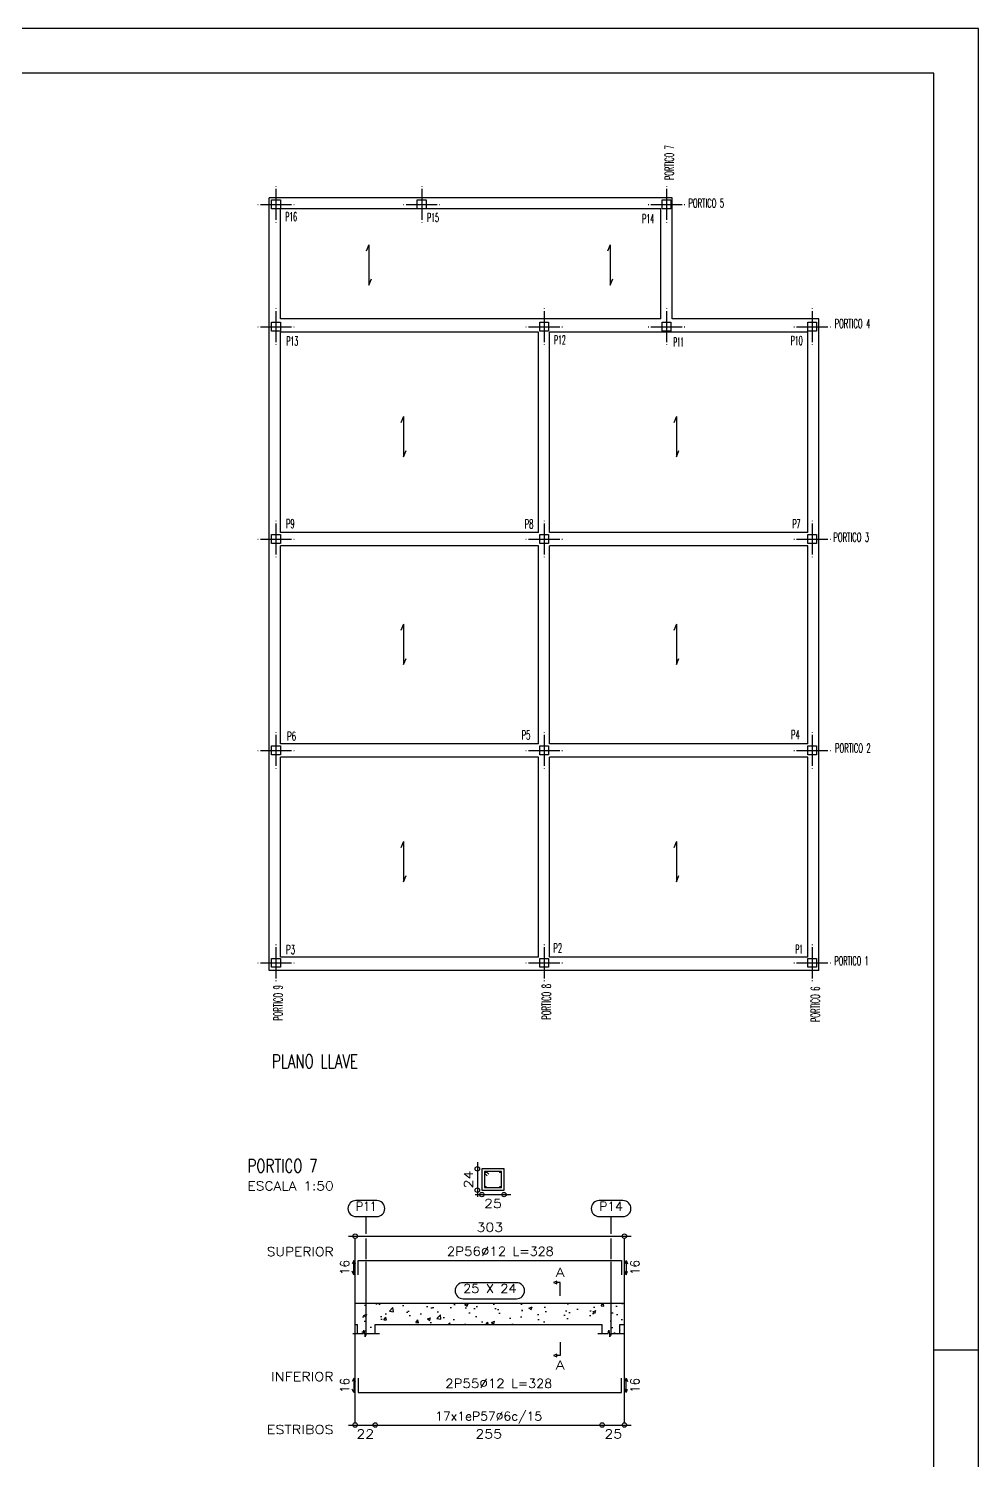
# Model space of a CAD drawing. Extents: x -10870 to 31130, y 27542 to 57242.
# Drawn here: x 20459 to 31130, y 41150 to 57242 of the extents above; entities that cross this region are included whole.
import ezdxf
from ezdxf.enums import TextEntityAlignment as Align

# ---------------------------------------------------------------- set-up
doc = ezdxf.new("R2010")
doc.units = 0
doc.header["$MEASUREMENT"] = 0
doc.linetypes.add('CONTINUA', pattern=[0])
doc.linetypes.add('CYPELINEA', pattern=[0])
doc.layers.get('0').update_dxf_attribs({"linetype": 'CONTINUOUS'})
for name, color, linetype in [('015', 1, 'CONTINUOUS'), ('06', 60, 'CONTINUOUS'), ('ARM_DENTRO_VIGA', 5, 'CYPELINEA'), ('ARM_ESTRIBOS', 2, 'CYPELINEA'), ('ARM_LONGITUDES', 2, 'CYPELINEA'), ('ARM_TEXTOS', 2, 'CYPELINEA'), ('COT_COTAS', 1, 'CYPELINEA'), ('COT_EST', 1, 'CYPELINEA'), ('COT_LIN_APOYOS', 2, 'CYPELINEA'), ('COT_LIN_AUX_COTA', 2, 'CYPELINEA'), ('PILAR_EJES', 1, 'CYPELINEA'), ('PILAR_RECT', 2, 'CYPELINEA'), ('PILAR_REF', 3, 'CYPELINEA'), ('REF_ESCALA', 2, 'CYPELINEA'), ('REF_NOMBRE', 2, 'CYPELINEA'), ('REF_REFERENCIA', 2, 'CYPELINEA'), ('SEC_CONTORNOS', 3, 'CYPELINEA'), ('SEC_DIM_VIGA', 3, 'CYPELINEA'), ('TXT_EST', 2, 'CYPELINEA'), ('TXT_LONG', 2, 'CYPELINEA'), ('VIG_REF_PORTICOS', 2, 'CYPELINEA'), ('VIGAS', 3, 'CYPELINEA')]:
    doc.layers.add(name, color=color, linetype=linetype)
doc.styles.get("Standard").update_dxf_attribs({"font": 'simplex.shx'})

# ---------------------------------------------------------------- blocks, each defined once
blk = doc.blocks.new('A$C29BB3B77')
at = {"color": 6, "linetype": 'Continuous'}
for p, q in [((39, 605), (39, 0)), ((39, 605), (79, 511)), ((39, 0), (0, 94))]:
    blk.add_line(p, q, dxfattribs=at)

msp = doc.modelspace()

# ---------------------------------------------------------------- hatches: boundary and pattern name
at = {"linetype": 'Continuous'}
h = msp.add_hatch(dxfattribs=at)
h.set_pattern_fill('AR-CONC', color=256, scale=50, style=0)
h.set_pattern_definition([(50, (0, 1206.1), (358.6301, -31.376), [37.5, -412.5]), (355, (0, 1206.1), (-69.3757, 376.096), [30, -330]), (100.4514, (29.9, 1203.5), (289.2547, 344.7198), [31.87, -350.571]), (46.1842, (0, 1306.1), (533.6205, -82.7595), [56.25, -618.75]), (96.6356, (44.47, 1299.2), (467.3314, 487.059), [47.805, -525.8565]), (351.1842, (0, 1306.1), (467.331, 487.059), [45, -495]), (21, (50, 1281.1), (298.4535, -201.3094), [37.5, -412.5]), (326, (50, 1281.1), (121.6577, 362.575), [30, -330]), (71.4514, (74.87, 1264.33), (420.1113, 161.2652), [31.87, -350.571]), (37.5, (0, 1206.1), (6.07993, 166.44693), [0, -326, 0, -335, 0, -331.25]), (7.5, (0, 1206.1), (131.5348, 197.20586), [0, -191, 0, -318.5, 0, -126.25]), (327.5, (-111.5, 1206.1), (266.91122, -11.27744), [0, -125, 0, -390, 0, -517.5]), (317.5, (-161.5, 1206.1), (291.5931, 50.0525), [0, -162.5, 0, -259, 0, -367.5])])
h.paths.add_polyline_path([(24253, 42917), (24153, 42917), (24128, 42917), (24128, 42677), (24153, 42677), (24153, 42577), (24221, 42577), (24227, 42615), (24240, 42540), (24246, 42577), (24253, 42577)])
h.paths.add_polyline_path([(26903, 42677), (26903, 42577), (26971, 42577), (26977, 42615), (26989, 42540), (26996, 42577), (27003, 42577), (27003, 42917), (26903, 42917), (24353, 42917), (24253, 42917), (24253, 42577), (24353, 42577), (24353, 42677)])
h.paths.add_polyline_path([(27003, 42577), (27103, 42577), (27103, 42677), (27153, 42677), (27153, 42917), (27103, 42917), (27003, 42917)])

# ---------------------------------------------------------------- linework, layer by layer
at = {"layer": '015'}
msp.add_line((30630, 42392), (31130, 42392), dxfattribs=at)
at = {"layer": '015', "linetype": 'CONTINUA'}
msp.add_lwpolyline([(-10870, 27542), (31130, 27542), (31130, 57242), (-10870, 57242)], close=True, dxfattribs=at)
at = {"layer": '06', "color": 6}
msp.add_lwpolyline([(-9870, 28042), (30630, 28042), (30630, 56742), (-9870, 56742)], close=True, dxfattribs=at)
at = {"layer": 'ARM_DENTRO_VIGA'}
for p, q in [((25584, 44391), (25602, 44391)), ((25593, 44400), (25593, 44382)), ((25750, 44391), (25768, 44391)), ((25759, 44400), (25759, 44382)), ((25584, 44223), (25602, 44223)), ((25593, 44232), (25593, 44214)), ((25750, 44223), (25768, 44223)), ((25759, 44232), (25759, 44214)), ((24161, 43397), (27121, 43397)), ((24161, 43237), (24161, 43397)), ((27121, 43397), (27121, 43237)), ((24161, 42072), (24161, 41912)), ((27121, 41912), (27121, 42072)), ((24161, 41912), (27121, 41912))]:
    msp.add_line(p, q, dxfattribs=at)
for centre in [(25593, 44391), (25759, 44391), (25593, 44223), (25759, 44223)]:
    msp.add_circle(centre, 6, dxfattribs=at)
at = {"layer": 'ARM_ESTRIBOS'}
for p, q in [((25771, 44397), (25581, 44397)), ((25581, 44397), (25581, 44379)), ((25581, 44397), (25581, 44217)), ((25599, 44397), (25581, 44397)), ((25581, 44379), (25611, 44349)), ((25629, 44367), (25599, 44397)), ((25771, 44217), (25771, 44397)), ((25581, 44217), (25771, 44217))]:
    msp.add_line(p, q, dxfattribs=at)
at = {"layer": 'ARM_LONGITUDES'}
for p, q in [((24111, 43397), (24096, 43360)), ((24111, 43397), (24126, 43360)), ((24111, 43237), (24111, 43397)), ((27171, 43397), (27156, 43360)), ((27171, 43397), (27186, 43360)), ((27171, 43397), (27171, 43237)), ((24111, 43237), (24096, 43275)), ((24111, 43237), (24126, 43275)), ((27171, 43237), (27156, 43275)), ((27171, 43237), (27186, 43275)), ((24111, 42072), (24096, 42035)), ((24111, 42072), (24111, 41912)), ((24111, 42072), (24126, 42035)), ((27171, 42072), (27156, 42035)), ((27171, 41912), (27171, 42072)), ((27171, 42072), (27186, 42035)), ((24111, 41912), (24096, 41950)), ((24111, 41912), (24126, 41950)), ((27171, 41912), (27156, 41950)), ((27171, 41912), (27186, 41950))]:
    msp.add_line(p, q, dxfattribs=at)
at = {"layer": 'COT_COTAS'}
msp.add_line((24053, 43670), (27228, 43670), dxfattribs=at)
for centre in [(24128, 43670), (27153, 43670)]:
    msp.add_circle(centre, 25, dxfattribs=at)
at = {"layer": 'COT_EST'}
for p, q in [((24053, 41547), (24353, 41547)), ((24353, 41547), (26903, 41547)), ((26903, 41547), (27228, 41547))]:
    msp.add_line(p, q, dxfattribs=at)
for centre in [(24128, 41547), (24353, 41547), (26903, 41547), (27153, 41547)]:
    msp.add_circle(centre, 25, dxfattribs=at)
at = {"layer": 'COT_LIN_APOYOS'}
for p, q in [((24128, 43570), (24128, 43645)), ((27153, 43570), (27153, 43645)), ((24128, 43147), (24128, 43570)), ((27153, 43147), (27153, 43570)), ((24128, 42087), (24128, 43147)), ((27153, 42087), (27153, 43147)), ((24128, 41697), (24128, 42087)), ((27153, 41697), (27153, 42087)), ((24128, 41572), (24128, 41697)), ((27153, 41572), (27153, 41697))]:
    msp.add_line(p, q, dxfattribs=at)
at = {"layer": 'COT_LIN_AUX_COTA'}
for p, q in [((24253, 43840), (24253, 43890)), ((24253, 43695), (24253, 43840)), ((27003, 43840), (27003, 43890)), ((27003, 43695), (27003, 43840)), ((24253, 43570), (24253, 43645)), ((27003, 43570), (27003, 43645)), ((24253, 43412), (24253, 43570)), ((27003, 43412), (27003, 43570)), ((24253, 43147), (24253, 43382)), ((27003, 43147), (27003, 43382)), ((24253, 42552), (24253, 43147)), ((27003, 42552), (27003, 43147))]:
    msp.add_line(p, q, dxfattribs=at)
at = {"layer": 'PILAR_EJES'}
for p, q in [((23238, 55472), (23238, 55467)), ((23238, 55442), (23238, 55092)), ((24876, 55472), (24876, 55467)), ((24876, 55442), (24876, 55092)), ((27626, 55472), (27626, 55467)), ((27626, 55442), (27626, 55092)), ((23033, 55267), (23038, 55267)), ((23063, 55267), (23413, 55267)), ((23438, 55267), (23443, 55267)), ((24671, 55267), (24676, 55267)), ((24701, 55267), (25051, 55267)), ((25076, 55267), (25081, 55267)), ((27421, 55267), (27426, 55267)), ((27451, 55267), (27801, 55267)), ((27826, 55267), (27831, 55267)), ((23238, 55067), (23238, 55062)), ((24876, 55067), (24876, 55062)), ((27626, 55067), (27626, 55062)), ((23238, 54097), (23238, 54092)), ((26251, 54097), (26251, 54092)), ((27626, 54097), (27626, 54092)), ((29263, 54097), (29263, 54092)), ((23238, 54067), (23238, 53717)), ((26251, 54067), (26251, 53717)), ((27626, 54067), (27626, 53717)), ((29263, 54067), (29263, 53717)), ((23033, 53892), (23038, 53892)), ((23063, 53892), (23413, 53892)), ((23438, 53892), (23443, 53892)), ((26046, 53892), (26051, 53892)), ((26076, 53892), (26426, 53892)), ((26451, 53892), (26456, 53892)), ((27421, 53892), (27426, 53892)), ((27451, 53892), (27801, 53892)), ((27826, 53892), (27831, 53892)), ((29058, 53892), (29063, 53892)), ((29088, 53892), (29438, 53892)), ((29463, 53892), (29468, 53892)), ((23238, 53692), (23238, 53687)), ((26251, 53692), (26251, 53687)), ((27626, 53692), (27626, 53687)), ((29263, 53692), (29263, 53687)), ((23238, 51710), (23238, 51705)), ((23238, 51680), (23238, 51330)), ((26251, 51710), (26251, 51705)), ((26251, 51680), (26251, 51330)), ((29263, 51710), (29263, 51705)), ((29263, 51680), (29263, 51330)), ((23033, 51505), (23038, 51505)), ((23063, 51505), (23413, 51505)), ((23438, 51505), (23443, 51505)), ((26046, 51505), (26051, 51505)), ((26076, 51505), (26426, 51505)), ((26451, 51505), (26456, 51505)), ((29058, 51505), (29063, 51505)), ((29088, 51505), (29438, 51505)), ((29463, 51505), (29468, 51505)), ((23238, 51305), (23238, 51300)), ((26251, 51305), (26251, 51300)), ((29263, 51305), (29263, 51300)), ((23238, 49335), (23238, 49330)), ((23238, 49305), (23238, 48955)), ((26251, 49335), (26251, 49330)), ((26251, 49305), (26251, 48955)), ((29263, 49335), (29263, 49330)), ((29263, 49305), (29263, 48955)), ((23033, 49130), (23038, 49130)), ((23063, 49130), (23413, 49130)), ((23438, 49130), (23443, 49130)), ((26046, 49130), (26051, 49130)), ((26076, 49130), (26426, 49130)), ((26451, 49130), (26456, 49130)), ((29058, 49130), (29063, 49130)), ((29088, 49130), (29438, 49130)), ((29463, 49130), (29468, 49130)), ((23238, 48930), (23238, 48925)), ((26251, 48930), (26251, 48925)), ((29263, 48930), (29263, 48925)), ((23238, 46947), (23238, 46942)), ((23238, 46917), (23238, 46567)), ((26251, 46947), (26251, 46942)), ((26251, 46917), (26251, 46567)), ((29263, 46947), (29263, 46942)), ((29263, 46917), (29263, 46567)), ((23033, 46742), (23038, 46742)), ((23063, 46742), (23413, 46742)), ((23438, 46742), (23443, 46742)), ((26046, 46742), (26051, 46742)), ((26076, 46742), (26426, 46742)), ((26451, 46742), (26456, 46742)), ((29058, 46742), (29063, 46742)), ((29088, 46742), (29438, 46742)), ((29463, 46742), (29468, 46742)), ((23238, 46542), (23238, 46537)), ((26251, 46542), (26251, 46537)), ((29263, 46542), (29263, 46537))]:
    msp.add_line(p, q, dxfattribs=at)
at = {"layer": 'PILAR_RECT'}
for p, q in [((23188, 55317), (23288, 55317)), ((23188, 55217), (23188, 55317)), ((23288, 55217), (23188, 55217)), ((23288, 55317), (23288, 55217)), ((24826, 55317), (24926, 55317)), ((24826, 55217), (24826, 55317)), ((24926, 55217), (24826, 55217)), ((24926, 55317), (24926, 55217)), ((27576, 55317), (27676, 55317)), ((27576, 55217), (27576, 55317)), ((27676, 55217), (27576, 55217)), ((27676, 55317), (27676, 55217)), ((23188, 53842), (23188, 53942)), ((23188, 53942), (23288, 53942)), ((23288, 53942), (23288, 53842)), ((26201, 53842), (26201, 53942)), ((26201, 53942), (26301, 53942)), ((26301, 53942), (26301, 53842)), ((27576, 53942), (27676, 53942)), ((27576, 53842), (27576, 53942)), ((27676, 53942), (27676, 53842)), ((29213, 53842), (29213, 53942)), ((29213, 53942), (29313, 53942)), ((29313, 53942), (29313, 53842)), ((23288, 53842), (23188, 53842)), ((26301, 53842), (26201, 53842)), ((27676, 53842), (27576, 53842)), ((29313, 53842), (29213, 53842)), ((23188, 51555), (23288, 51555)), ((23188, 51455), (23188, 51555)), ((23288, 51555), (23288, 51455)), ((26201, 51555), (26301, 51555)), ((26201, 51455), (26201, 51555)), ((26301, 51555), (26301, 51455)), ((29213, 51455), (29213, 51555)), ((29213, 51555), (29313, 51555)), ((29313, 51555), (29313, 51455)), ((23288, 51455), (23188, 51455)), ((26301, 51455), (26201, 51455)), ((29313, 51455), (29213, 51455)), ((23188, 49180), (23288, 49180)), ((23188, 49080), (23188, 49180)), ((23288, 49180), (23288, 49080)), ((26201, 49180), (26301, 49180)), ((26201, 49080), (26201, 49180)), ((26301, 49180), (26301, 49080)), ((29213, 49080), (29213, 49180)), ((29213, 49180), (29313, 49180)), ((29313, 49180), (29313, 49080)), ((23288, 49080), (23188, 49080)), ((26301, 49080), (26201, 49080)), ((29313, 49080), (29213, 49080)), ((23188, 46692), (23188, 46792)), ((23188, 46792), (23288, 46792)), ((23288, 46692), (23188, 46692)), ((23288, 46792), (23288, 46692)), ((26201, 46692), (26201, 46792)), ((26201, 46792), (26301, 46792)), ((26301, 46692), (26201, 46692)), ((26301, 46792), (26301, 46692)), ((29213, 46692), (29213, 46792)), ((29213, 46792), (29313, 46792)), ((29313, 46692), (29213, 46692)), ((29313, 46792), (29313, 46692))]:
    msp.add_line(p, q, dxfattribs=at)
at = {"layer": 'REF_NOMBRE'}
for p, q in [((26393, 43164), (26355, 43149)), ((26355, 43149), (26393, 43134)), ((26393, 43149), (26393, 43164)), ((26393, 43134), (26393, 43149)), ((26430, 43149), (26393, 43149)), ((26430, 42999), (26430, 43149)), ((26393, 42342), (26355, 42327)), ((26355, 42327), (26393, 42312)), ((26393, 42327), (26393, 42342)), ((26393, 42312), (26393, 42327)), ((26430, 42327), (26393, 42327)), ((26430, 42477), (26430, 42327))]:
    msp.add_line(p, q, dxfattribs=at)
at = {"layer": 'REF_REFERENCIA'}
for p, q in [((24370, 44070), (24137, 44070)), ((27137, 44070), (26870, 44070)), ((24137, 43890), (24370, 43890)), ((26870, 43890), (27137, 43890)), ((25941, 43147), (25341, 43147)), ((25341, 42967), (25941, 42967))]:
    msp.add_line(p, q, dxfattribs=at)
for centre, start, end in [((24137, 43980), 90, 270), ((24370, 43980), 270, 90), ((26870, 43980), 90, 270), ((27137, 43980), 270, 90), ((25341, 43057), 90, 270), ((25941, 43057), 270, 90)]:
    msp.add_arc(centre, 90, start, end, dxfattribs=at)
at = {"layer": 'SEC_CONTORNOS'}
for p, q in [((25801, 44427), (25551, 44427)), ((25551, 44427), (25551, 44187)), ((25801, 44187), (25801, 44427)), ((25551, 44187), (25801, 44187)), ((24128, 42917), (24153, 42917)), ((24128, 42677), (24128, 42917)), ((24153, 42917), (24353, 42917)), ((24153, 42917), (24353, 42917)), ((24353, 42917), (26903, 42917)), ((26903, 42917), (27103, 42917)), ((26903, 42917), (27103, 42917)), ((27103, 42917), (27153, 42917)), ((27153, 42677), (27153, 42917)), ((24128, 42677), (24153, 42677)), ((24153, 42577), (24153, 42677)), ((24353, 42677), (26903, 42677)), ((24353, 42577), (24353, 42677)), ((26903, 42577), (26903, 42677)), ((27103, 42577), (27103, 42677)), ((27103, 42677), (27153, 42677)), ((24103, 42577), (24221, 42577)), ((24221, 42577), (24227, 42615)), ((24227, 42615), (24240, 42540)), ((24240, 42540), (24246, 42577)), ((24246, 42577), (24403, 42577)), ((26853, 42577), (26971, 42577)), ((26971, 42577), (26977, 42615)), ((26977, 42615), (26989, 42540)), ((26989, 42540), (26996, 42577)), ((26996, 42577), (27153, 42577))]:
    msp.add_line(p, q, dxfattribs=at)
at = {"layer": 'SEC_DIM_VIGA'}
for p, q in [((25501, 44502), (25501, 44112)), ((25476, 44137), (25876, 44137))]:
    msp.add_line(p, q, dxfattribs=at)
for centre in [(25501, 44427), (25501, 44187), (25551, 44137), (25801, 44137)]:
    msp.add_circle(centre, 25, dxfattribs=at)
at = {"layer": 'VIGAS'}
for p, q in [((23163, 53892), (23163, 55342)), ((24876, 55342), (23163, 55342)), ((23288, 53980), (23288, 55217)), ((24826, 55217), (23288, 55217)), ((27688, 55342), (24876, 55342)), ((27563, 55217), (24926, 55217)), ((27563, 53980), (27563, 55217)), ((27688, 53980), (27688, 55342)), ((26251, 53980), (23288, 53980)), ((27563, 53980), (26251, 53980)), ((29338, 53980), (27688, 53980)), ((29338, 51505), (29338, 53980)), ((23163, 51505), (23163, 53892)), ((23288, 51580), (23288, 53830)), ((26188, 53830), (23288, 53830)), ((26188, 51580), (26188, 53830)), ((27626, 53830), (26313, 53830)), ((26313, 51580), (26313, 53830)), ((29213, 53830), (27626, 53830)), ((29213, 51580), (29213, 53830)), ((23163, 49130), (23163, 51505)), ((26188, 51580), (23288, 51580)), ((29213, 51580), (26313, 51580)), ((29338, 49130), (29338, 51505)), ((23288, 49205), (23288, 51430)), ((26188, 51430), (23288, 51430)), ((26188, 49205), (26188, 51430)), ((26313, 49205), (26313, 51430)), ((29213, 51430), (26313, 51430)), ((29213, 49205), (29213, 51430)), ((23163, 46655), (23163, 49130)), ((26188, 49205), (23288, 49205)), ((29213, 49205), (26313, 49205)), ((29338, 46655), (29338, 49130)), ((23288, 46805), (23288, 49055)), ((26188, 49055), (23288, 49055)), ((26188, 46805), (26188, 49055)), ((29213, 49055), (26313, 49055)), ((26313, 46805), (26313, 49055)), ((29213, 46805), (29213, 49055)), ((26188, 46805), (23288, 46805)), ((29213, 46805), (26313, 46805)), ((26251, 46655), (23163, 46655)), ((29338, 46655), (26251, 46655))]:
    msp.add_line(p, q, dxfattribs=at)

# ---------------------------------------------------------------- block references
at = {"linetype": 'Continuous', "xscale": -0.75, "yscale": 0.75, "zscale": 0.75}
for p in [(24312, 54358), (27022, 54358), (24702, 52430), (27766, 52430), (24702, 50094), (27766, 50094), (24702, 47652), (27766, 47652)]:
    msp.add_blockref('A$C29BB3B77', p, dxfattribs=at)

# ---------------------------------------------------------------- texts
at = {"layer": 'ARM_LONGITUDES', "width": 1.20569}
for p, p2 in [((24061, 43234), (24061, 43401)), ((27321, 43234), (27321, 43401)), ((24061, 41909), (24061, 42076)), ((27321, 41909), (27321, 42076))]:
    msp.add_text('16', height=100, rotation=90, dxfattribs=at).set_placement(p, p2, align=Align.FIT)
at = {"layer": 'ARM_TEXTOS', "width": 1.079158}
for s, p, p2 in [('2P56%%c12', (25157, 43450), (25825, 43450)), ('2P55%%c12', (25140, 41965), (25808, 41965))]:
    msp.add_text(s, height=100, dxfattribs=at).set_placement(p, p2, align=Align.FIT)
at = {"layer": 'COT_COTAS', "width": 1.166667}
msp.add_text('303', height=100, dxfattribs=at).set_placement((25491, 43720), (25791, 43720), align=Align.FIT)
at = {"layer": 'COT_EST'}
for s, width, p, p2 in [('22', 1.235294, (24141, 41397), (24341, 41397)), ('255', 1.166667, (25478, 41397), (25778, 41397)), ('25', 1.235294, (26928, 41397), (27128, 41397))]:
    msp.add_text(s, height=100, dxfattribs=dict(at, width=width)).set_placement(p, p2, align=Align.FIT)
at = {"layer": 'PILAR_REF'}
for s, width, p, p2 in [('P16', 0.55965, (23342, 55078), (23475, 55078)), ('P15', 0.548676, (24936, 55069), (25069, 55069)), ('P14', 0.538125, (27353, 55055), (27486, 55055)), ('P13', 0.548676, (23355, 53680), (23488, 53680)), ('P12', 0.548676, (26361, 53694), (26494, 53694)), ('P11', 0.58375, (27704, 53669), (27821, 53669)), ('P10', 0.548676, (29022, 53686), (29155, 53686)), ('P9', 0.617647, (23349, 51628), (23449, 51628)), ('P8', 0.6, (26031, 51625), (26131, 51625)), ('P7', 0.5505, (29041, 51626), (29132, 51626)), ('P6', 0.617647, (23363, 49240), (23463, 49240)), ('P5', 0.6, (25997, 49253), (26097, 49253)), ('P4', 0.583333, (29024, 49256), (29124, 49256)), ('P3', 0.6, (23352, 46841), (23452, 46841)), ('P2', 0.6, (26354, 46859), (26454, 46859)), ('P1', 0.672404, (29075, 46846), (29159, 46846))]:
    msp.add_text(s, height=100, dxfattribs=dict(at, width=width)).set_placement(p, p2, align=Align.FIT)
at = {"layer": 'REF_ESCALA'}
for s, width, p, p2 in [('SUPERIOR', 1.073571, (23134, 43446), (23886, 43446)), ('INFERIOR', 1.116023, (23184, 42042), (23886, 42042)), ('ESTRIBOS', 1.103601, (23134, 41447), (23886, 41447))]:
    msp.add_text(s, height=100, dxfattribs=dict(at, width=width)).set_placement(p, p2, align=Align.FIT)
at = {"layer": 'REF_NOMBRE', "color": 2}
for s, width, p, p2 in [('PLANO LLAVE', 0.638255, (23192, 45560), (24158, 45560)), ('PORTICO 7', 0.662892, (22919, 44385), (23705, 44385))]:
    msp.add_text(s, height=150, dxfattribs=dict(at, width=width)).set_placement(p, p2, align=Align.FIT)
at = {"layer": 'REF_NOMBRE'}
for s, width, p, p2 in [('ESCALA 1:50', 0.990073, (22919, 44185), (23886, 44185)), ('A', 1.3125, (26380, 43214), (26480, 43214)), ('A', 1.3125, (26380, 42171), (26480, 42171))]:
    msp.add_text(s, height=100, dxfattribs=dict(at, width=width)).set_placement(p, p2, align=Align.FIT)
at = {"layer": 'REF_REFERENCIA'}
for s, width, p, p2 in [('P11', 1.1675, (24136, 43955), (24370, 43955)), ('P14', 1.07625, (26870, 43955), (27136, 43955)), ('25 X 24', 0.947368, (25341, 43032), (25941, 43032))]:
    msp.add_text(s, height=100, dxfattribs=dict(at, width=width)).set_placement(p, p2, align=Align.FIT)
at = {"layer": 'SEC_DIM_VIGA', "width": 1.2}
msp.add_text('24', height=100, rotation=90, dxfattribs=at).set_placement((25451, 44207), (25451, 44407), align=Align.FIT)
at = {"layer": 'SEC_DIM_VIGA', "width": 1.235294}
msp.add_text('25', height=100, dxfattribs=at).set_placement((25576, 43987), (25776, 43987), align=Align.FIT)
at = {"layer": 'TXT_EST', "width": 0.981648}
msp.add_text('17x1eP57%%c6c/15', height=100, dxfattribs=at).set_placement((25028, 41597), (26229, 41597), align=Align.FIT)
at = {"layer": 'TXT_LONG', "width": 0.965819}
for p, p2 in [((25824, 43450), (26358, 43450)), ((25808, 41965), (26341, 41965))]:
    msp.add_text(' L=328', height=100, dxfattribs=at).set_placement(p, p2, align=Align.FIT)
at = {"layer": 'VIG_REF_PORTICOS', "color": 2}
for s, width, p, p2 in [('PORTICO 7', 0.497169, (27707, 55539), (27707, 55932)), ('PORTICO 9', 0.510682, (23312, 46090), (23312, 46491)), ('PORTICO 8', 0.507605, (26327, 46102), (26327, 46504)), ('PORTICO 6', 0.510682, (29347, 46075), (29347, 46476))]:
    msp.add_text(s, height=100, rotation=90, dxfattribs=dict(at, width=width)).set_placement(p, p2, align=Align.FIT)
for s, width, p, p2 in [('PORTICO 5', 0.507605, (27872, 55231), (28273, 55231)), ('PORTICO 4', 0.504566, (29514, 53877), (29916, 53877)), ('PORTICO 3', 0.507605, (29501, 51475), (29903, 51475)), ('PORTICO 2', 0.507605, (29519, 49106), (29920, 49106)), ('PORTICO 1', 0.514634, (29512, 46715), (29897, 46715))]:
    msp.add_text(s, height=100, dxfattribs=dict(at, width=width)).set_placement(p, p2, align=Align.FIT)

doc.saveas('drawing.dxf')
